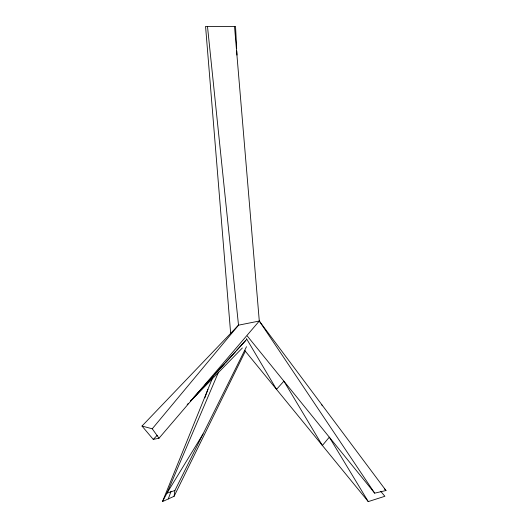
<?xml version="1.0" encoding="UTF-8"?>
<svg xmlns="http://www.w3.org/2000/svg" width="528" height="528" viewBox="0 0 528 528"><rect width="100%" height="100%" fill="white"/><g stroke="black" fill="none" stroke-linecap="round" stroke-linejoin="round"><path stroke-width="0.79" d="M212.527 377.982L162.479 501.6L174.101 496.28L174.874 490.519L246.503 346.711M168.287 498.94L171.079 491.225M204.851 397.848L207.92 389.36M218.533 372.095L166.973 493.159L162.479 501.6M174.101 496.28L245.461 350.955M203.016 434.023L166.973 493.159L174.874 490.519M207.484 26.4L238.511 325.175L142.006 426.05L152.255 428.789L238.511 325.175L259.294 321.031L385.994 490.519L374.689 493.159L247.315 336.039M142.006 426.05L153.252 439.402L159.001 438.233L259.294 321.031L234.518 26.4M192.436 399.168L246.583 339.524M190.463 400.917L191.572 399.703M193.235 397.874L198.792 391.796M199.901 390.581L202.679 387.539M204.343 385.717L213.781 375.382M214.889 374.167L224.334 363.832M225.443 362.617L235.435 351.674M236.551 350.453L245.434 340.732M153.252 439.402L157.278 435.27M187.169 404.6L188.318 403.418M190.621 401.062L242.359 347.978M244.721 350.46L368.26 501.6L384.886 496.28L380.655 491.271M321.453 404.646L322.648 405.775M384.318 488.704L385.994 490.519M152.255 428.789L159.001 438.233M259.294 321.031L374.689 493.159M368.26 501.6L329.3 437.164L322.39 445.48L283.906 381.17L276.52 389.36L246.444 338.58M230.644 333.241L205.564 26.4L235.534 26.4L236.669 48.523M236.795 50.978L237.006 55.077"/></g></svg>
